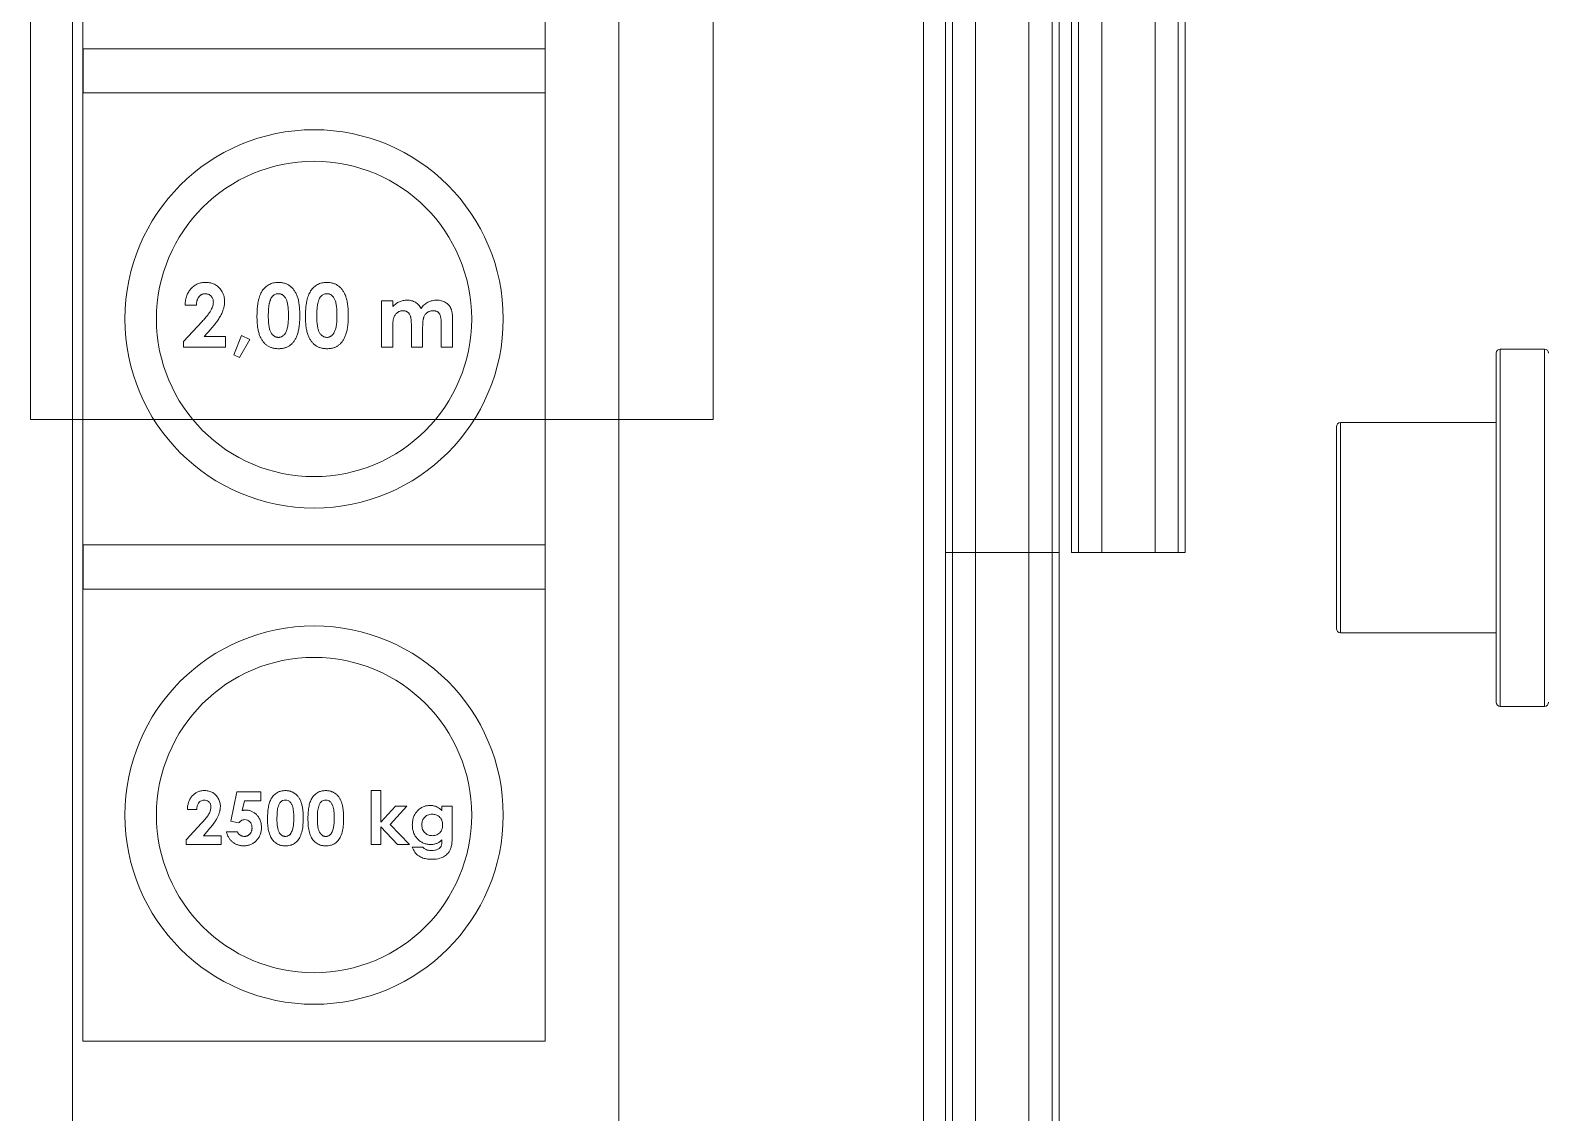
# Model space of a CAD drawing. Header units: inches. Extents: x -16708 to 20619, y -1096 to 18335.
# Drawn here: x 6999 to 7721, y 9520 to 10034 of the extents above; entities that cross this region are included whole.
import ezdxf
from ezdxf.enums import TextEntityAlignment as Align

# ---------------------------------------------------------------- set-up
doc = ezdxf.new("R2010")
doc.units = ezdxf.units.IN
doc.header["$MEASUREMENT"] = 0
for name, color, linetype in [('PK24-EQUIPMENT', 150, 'Continuous'), ('PK24E', 7, 'Continuous'), ('PK24E-STRUCT-STEEL', 254, 'Continuous')]:
    doc.layers.add(name, color=color, linetype=linetype)
for name, color, linetype, true_color in [('PK24-SYS-ROOM', 8, 'Continuous', 0x808080), ('PK24E-SYS-LIFT', 31, 'Continuous', 0xffcc5a), ('PK24E-SYS-SHELF', 31, 'Continuous', 0xffcc5a)]:
    doc.layers.add(name, color=color, linetype=linetype, true_color=true_color)
doc.styles.add('Impact', font='impact.ttf', dxfattribs={"height": 5})

# ---------------------------------------------------------------- blocks, each defined once
blk = doc.blocks.new('ROOM-INFODISP--FRONT-COMP-PK24')
at = {"layer": 'PK24-EQUIPMENT', "lineweight": 5}
for p, q in [((-40, 180), (-40, 87.7)), ((-18, 87.7), (-18, 180)), ((-39.99, 134.9), (-39.99, 132.8)), ((-18.01, 132.8), (-18.01, 134.9)), ((-39.99, 111.3), (-39.99, 109.2)), ((-18.01, 109.2), (-18.01, 111.3)), ((-40, 87.7), (-18, 87.7))]:
    blk.add_line(p, q, dxfattribs=at)
at = {"layer": 'PK24-EQUIPMENT', "color": 2, "lineweight": 5}
for p, q in [((-18.01, 134.9), (-39.99, 134.9)), ((-39.99, 132.8), (-18.01, 132.8)), ((-18.01, 111.3), (-39.99, 111.3)), ((-39.99, 109.2), (-18.01, 109.2))]:
    blk.add_line(p, q, dxfattribs=at)
at = {"layer": 'PK24-EQUIPMENT', "color": 1, "lineweight": 5}
for p, q in [((-25.793, 122.903), (-25.255, 122.903)), ((-25.793, 120.711), (-25.793, 122.903)), ((-25.255, 122.903), (-25.255, 122.641)), ((-34.601, 122.711), (-35.139, 122.711)), ((-35.216, 120.984), (-34.328, 121.929)), ((-33.913, 121.57), (-34.226, 121.211)), ((-25.255, 121.676), (-25.255, 120.711)), ((-24.37, 120.711), (-24.37, 121.762)), ((-23.832, 121.69), (-23.832, 120.711)), ((-22.947, 120.711), (-22.947, 121.812)), ((-22.409, 121.986), (-22.409, 120.711)), ((-35.216, 120.711), (-35.216, 120.984)), ((-33.216, 120.711), (-35.216, 120.711)), ((-34.226, 121.211), (-33.216, 121.211)), ((-33.216, 121.211), (-33.216, 120.711)), ((-32.823, 120.342), (-32.447, 121.266)), ((-32.063, 121.067), (-32.553, 120.211)), ((-32.447, 121.266), (-32.063, 121.067)), ((-25.255, 120.711), (-25.793, 120.711)), ((-23.832, 120.711), (-24.37, 120.711)), ((-22.409, 120.711), (-22.947, 120.711)), ((-32.553, 120.211), (-32.823, 120.342)), ((-32.968, 98.163), (-32.674, 99.55)), ((-32.674, 99.55), (-31.535, 99.55)), ((-32.318, 99.133), (-32.416, 98.661)), ((-31.535, 99.133), (-32.318, 99.133)), ((-31.535, 99.55), (-31.535, 99.133)), ((-26.279, 99.614), (-25.83, 99.614)), ((-26.279, 97.05), (-26.279, 99.614)), ((-25.83, 99.614), (-25.83, 98.119)), ((-34.58, 98.717), (-35.029, 98.717)), ((-25.83, 98.119), (-25.132, 98.877)), ((-24.578, 98.877), (-25.379, 98.006)), ((-25.132, 98.877), (-24.578, 98.877)), ((-22.914, 98.877), (-22.433, 98.877)), ((-22.914, 98.674), (-22.914, 98.877)), ((-22.433, 98.877), (-22.433, 97.319)), ((-35.093, 97.277), (-34.353, 98.065)), ((-34.007, 97.766), (-34.268, 97.467)), ((-33.17, 97.659), (-32.657, 97.659)), ((-32.59, 98.076), (-32.968, 98.163)), ((-25.028, 97.05), (-25.83, 97.887)), ((-25.83, 97.887), (-25.83, 97.05)), ((-25.379, 98.006), (-24.463, 97.05)), ((-35.093, 97.05), (-35.093, 97.277)), ((-33.426, 97.05), (-35.093, 97.05)), ((-34.268, 97.467), (-33.426, 97.467)), ((-33.426, 97.467), (-33.426, 97.05)), ((-25.83, 97.05), (-26.279, 97.05)), ((-24.463, 97.05), (-25.028, 97.05)), ((-24.326, 96.922), (-23.827, 96.922))]:
    blk.add_line(p, q, dxfattribs=at)
for centre, radius in [((-29, 122.05), 9), ((-29, 122.05), 7.5), ((-29, 98.45), 9), ((-29, 98.45), 7.5)]:
    blk.add_circle(centre, radius, dxfattribs=at)
for points, knots in [([(-35.139, 122.711), (-35.137, 122.752), (-35.133, 122.831), (-35.114, 122.947), (-35.09, 123.056), (-35.058, 123.158), (-35.017, 123.254), (-34.969, 123.343), (-34.913, 123.426), (-34.85, 123.501), (-34.78, 123.568), (-34.705, 123.628), (-34.625, 123.677), (-34.54, 123.717), (-34.451, 123.75), (-34.356, 123.771), (-34.257, 123.786), (-34.19, 123.787), (-34.155, 123.788)], [0, 0, 0, 0, 0.07494, 0.146428, 0.214753, 0.280422, 0.343604, 0.405543, 0.466199, 0.526538, 0.585902, 0.64409, 0.701613, 0.758754, 0.816629, 0.875655, 0.936624, 1, 1, 1, 1]), ([(-34.155, 123.788), (-34.113, 123.786), (-34.03, 123.784), (-33.91, 123.762), (-33.798, 123.725), (-33.693, 123.674), (-33.598, 123.608), (-33.512, 123.53), (-33.437, 123.438), (-33.373, 123.336), (-33.32, 123.227), (-33.283, 123.115), (-33.259, 123.002), (-33.256, 122.926), (-33.255, 122.888)], [0, 0, 0, 0, 0.0896145, 0.1749486, 0.2575481, 0.3389008, 0.4200532, 0.5014014, 0.584252, 0.6703705, 0.7564733, 0.8392066, 0.9201205, 1, 1, 1, 1]), ([(-31.47, 123.38), (-31.447, 123.412), (-31.401, 123.476), (-31.321, 123.559), (-31.236, 123.63), (-31.143, 123.688), (-31.043, 123.733), (-30.937, 123.765), (-30.824, 123.784), (-30.746, 123.786), (-30.706, 123.788)], [0, 0, 0, 0, 0.132314, 0.2587, 0.380912, 0.500535, 0.620923, 0.742376, 0.868281, 1, 1, 1, 1]), ([(-30.706, 123.788), (-30.68, 123.787), (-30.629, 123.787), (-30.553, 123.778), (-30.481, 123.766), (-30.41, 123.749), (-30.343, 123.726), (-30.278, 123.698), (-30.217, 123.665), (-30.158, 123.627), (-30.102, 123.584), (-30.049, 123.535), (-29.999, 123.482), (-29.954, 123.422), (-29.911, 123.358), (-29.871, 123.288), (-29.835, 123.213), (-29.802, 123.132), (-29.772, 123.045), (-29.747, 122.949), (-29.726, 122.846), (-29.708, 122.734), (-29.694, 122.615), (-29.685, 122.487), (-29.679, 122.351), (-29.678, 122.258), (-29.678, 122.21)], [0, 0, 0, 0, 0.036635, 0.072034, 0.106626, 0.140306, 0.173619, 0.206426, 0.239067, 0.271883, 0.30484, 0.338529, 0.372616, 0.407548, 0.443719, 0.481312, 0.520113, 0.560913, 0.604025, 0.650075, 0.699572, 0.752363, 0.808789, 0.868954, 0.932675, 1, 1, 1, 1]), ([(-29.162, 123.38), (-29.139, 123.412), (-29.093, 123.476), (-29.014, 123.559), (-28.928, 123.63), (-28.835, 123.688), (-28.736, 123.733), (-28.629, 123.765), (-28.516, 123.784), (-28.438, 123.786), (-28.398, 123.788)], [0, 0, 0, 0, 0.132314, 0.2587, 0.380912, 0.500535, 0.620923, 0.742376, 0.868281, 1, 1, 1, 1]), ([(-28.398, 123.788), (-28.372, 123.787), (-28.321, 123.787), (-28.246, 123.778), (-28.173, 123.766), (-28.103, 123.749), (-28.036, 123.726), (-27.971, 123.698), (-27.909, 123.665), (-27.85, 123.627), (-27.794, 123.584), (-27.741, 123.535), (-27.692, 123.482), (-27.646, 123.422), (-27.603, 123.358), (-27.564, 123.288), (-27.528, 123.213), (-27.494, 123.132), (-27.465, 123.045), (-27.44, 122.949), (-27.418, 122.846), (-27.4, 122.734), (-27.387, 122.615), (-27.377, 122.487), (-27.371, 122.351), (-27.37, 122.258), (-27.37, 122.21)], [0, 0, 0, 0, 0.036635, 0.072034, 0.106626, 0.140306, 0.173619, 0.206426, 0.239067, 0.271883, 0.30484, 0.338529, 0.372616, 0.407548, 0.443719, 0.481312, 0.520113, 0.560913, 0.604025, 0.650075, 0.699572, 0.752363, 0.808789, 0.868954, 0.932675, 1, 1, 1, 1]), ([(-34.186, 123.249), (-34.2, 123.249), (-34.228, 123.248), (-34.269, 123.241), (-34.308, 123.23), (-34.346, 123.214), (-34.382, 123.193), (-34.415, 123.168), (-34.447, 123.138), (-34.478, 123.105), (-34.505, 123.067), (-34.529, 123.026), (-34.549, 122.981), (-34.567, 122.933), (-34.581, 122.882), (-34.591, 122.828), (-34.598, 122.771), (-34.6, 122.731), (-34.601, 122.711)], [0, 0, 0, 0, 0.056467, 0.111164, 0.164937, 0.218322, 0.272393, 0.327976, 0.385291, 0.444903, 0.506844, 0.569488, 0.634153, 0.700976, 0.770897, 0.843626, 0.91966, 1, 1, 1, 1]), ([(-34.328, 121.929), (-34.302, 121.957), (-34.253, 122.01), (-34.182, 122.088), (-34.118, 122.163), (-34.062, 122.234), (-34.011, 122.3), (-33.967, 122.362), (-33.931, 122.42), (-33.891, 122.49), (-33.853, 122.573), (-33.819, 122.67), (-33.798, 122.762), (-33.795, 122.822), (-33.793, 122.85)], [0, 0, 0, 0, 0.103844, 0.201115, 0.291116, 0.374348, 0.450707, 0.52004, 0.583258, 0.639578, 0.741537, 0.83506, 0.920873, 1, 1, 1, 1]), ([(-33.793, 122.85), (-33.794, 122.878), (-33.796, 122.932), (-33.819, 123.009), (-33.853, 123.078), (-33.901, 123.138), (-33.96, 123.187), (-34.028, 123.224), (-34.105, 123.245), (-34.158, 123.248), (-34.186, 123.249)], [0, 0, 0, 0, 0.132755, 0.257234, 0.378601, 0.501406, 0.623942, 0.743642, 0.868121, 1, 1, 1, 1]), ([(-33.255, 122.888), (-33.255, 122.865), (-33.256, 122.819), (-33.263, 122.75), (-33.274, 122.679), (-33.29, 122.607), (-33.31, 122.533), (-33.334, 122.458), (-33.363, 122.382), (-33.396, 122.305), (-33.436, 122.225), (-33.482, 122.141), (-33.536, 122.055), (-33.597, 121.964), (-33.665, 121.87), (-33.741, 121.773), (-33.824, 121.672), (-33.883, 121.604), (-33.913, 121.57)], [0, 0, 0, 0, 0.0455178, 0.091616, 0.1392466, 0.1882416, 0.2386731, 0.2906639, 0.3448399, 0.4004316, 0.4591437, 0.522551, 0.5901009, 0.6622597, 0.7396813, 0.8215755, 0.90833, 1, 1, 1, 1]), ([(-31.716, 122.181), (-31.716, 122.248), (-31.715, 122.376), (-31.702, 122.562), (-31.684, 122.733), (-31.657, 122.89), (-31.623, 123.034), (-31.58, 123.162), (-31.532, 123.278), (-31.49, 123.347), (-31.47, 123.38)], [0, 0, 0, 0, 0.161071, 0.310789, 0.449904, 0.578376, 0.696617, 0.805987, 0.906562, 1, 1, 1, 1]), ([(-30.693, 123.249), (-30.716, 123.248), (-30.763, 123.246), (-30.83, 123.227), (-30.893, 123.199), (-30.941, 123.164), (-30.977, 123.131), (-31.002, 123.101), (-31.026, 123.068), (-31.048, 123.029), (-31.068, 122.987), (-31.088, 122.941), (-31.104, 122.891), (-31.12, 122.836), (-31.134, 122.775), (-31.146, 122.709), (-31.156, 122.636), (-31.163, 122.557), (-31.17, 122.471), (-31.175, 122.378), (-31.177, 122.279), (-31.178, 122.211), (-31.178, 122.175)], [0, 0, 0, 0, 0.0538337, 0.1055426, 0.1580542, 0.2119873, 0.2402069, 0.2697935, 0.3013431, 0.3346081, 0.3702844, 0.4080888, 0.4486813, 0.4920693, 0.5386642, 0.5903711, 0.6463878, 0.7071954, 0.7729468, 0.8436426, 0.9193084, 1, 1, 1, 1]), ([(-30.216, 122.21), (-30.217, 122.257), (-30.217, 122.348), (-30.224, 122.479), (-30.234, 122.598), (-30.248, 122.706), (-30.266, 122.802), (-30.289, 122.887), (-30.315, 122.961), (-30.347, 123.024), (-30.382, 123.077), (-30.419, 123.123), (-30.458, 123.162), (-30.5, 123.194), (-30.545, 123.219), (-30.592, 123.237), (-30.642, 123.247), (-30.676, 123.249), (-30.693, 123.249)], [0, 0, 0, 0, 0.112115, 0.215802, 0.310203, 0.395993, 0.47341, 0.542778, 0.604548, 0.659357, 0.708764, 0.755356, 0.798687, 0.840017, 0.880203, 0.919733, 0.959049, 1, 1, 1, 1]), ([(-29.409, 122.181), (-29.408, 122.248), (-29.407, 122.376), (-29.395, 122.562), (-29.376, 122.733), (-29.349, 122.89), (-29.316, 123.034), (-29.273, 123.162), (-29.224, 123.278), (-29.182, 123.347), (-29.162, 123.38)], [0, 0, 0, 0, 0.1610711, 0.3107888, 0.4499038, 0.5783763, 0.6966172, 0.8059873, 0.9065617, 1, 1, 1, 1]), ([(-28.385, 123.249), (-28.409, 123.248), (-28.455, 123.246), (-28.522, 123.227), (-28.585, 123.199), (-28.633, 123.164), (-28.669, 123.131), (-28.694, 123.101), (-28.719, 123.068), (-28.74, 123.029), (-28.76, 122.987), (-28.78, 122.941), (-28.796, 122.891), (-28.812, 122.836), (-28.826, 122.775), (-28.838, 122.709), (-28.848, 122.636), (-28.856, 122.557), (-28.862, 122.471), (-28.867, 122.378), (-28.869, 122.279), (-28.87, 122.211), (-28.87, 122.175)], [0, 0, 0, 0, 0.0538337, 0.1055426, 0.1580542, 0.2119873, 0.2402069, 0.2697935, 0.3013431, 0.3346081, 0.3702844, 0.4080888, 0.4486813, 0.4920693, 0.5386642, 0.5903711, 0.6463878, 0.7071954, 0.7729468, 0.8436426, 0.9193084, 1, 1, 1, 1]), ([(-27.909, 122.21), (-27.909, 122.257), (-27.909, 122.348), (-27.916, 122.479), (-27.926, 122.598), (-27.94, 122.706), (-27.959, 122.802), (-27.981, 122.887), (-28.008, 122.961), (-28.039, 123.024), (-28.074, 123.077), (-28.111, 123.123), (-28.151, 123.162), (-28.192, 123.194), (-28.237, 123.219), (-28.284, 123.237), (-28.334, 123.247), (-28.368, 123.249), (-28.385, 123.249)], [0, 0, 0, 0, 0.112115, 0.215802, 0.310203, 0.395993, 0.47341, 0.542778, 0.604548, 0.659357, 0.708764, 0.755356, 0.798687, 0.840017, 0.880203, 0.919733, 0.959049, 1, 1, 1, 1]), ([(-25.255, 122.641), (-25.231, 122.665), (-25.184, 122.713), (-25.106, 122.774), (-25.024, 122.826), (-24.938, 122.869), (-24.848, 122.901), (-24.754, 122.925), (-24.656, 122.939), (-24.59, 122.941), (-24.556, 122.942)], [0, 0, 0, 0, 0.130191, 0.256336, 0.379114, 0.500551, 0.622116, 0.744715, 0.870223, 1, 1, 1, 1]), ([(-24.556, 122.942), (-24.522, 122.941), (-24.455, 122.938), (-24.358, 122.919), (-24.265, 122.888), (-24.179, 122.843), (-24.098, 122.788), (-24.027, 122.72), (-23.962, 122.641), (-23.928, 122.582), (-23.91, 122.551)], [0, 0, 0, 0, 0.127996, 0.251955, 0.373414, 0.494801, 0.617069, 0.74062, 0.866961, 1, 1, 1, 1]), ([(-23.91, 122.551), (-23.888, 122.582), (-23.843, 122.642), (-23.764, 122.72), (-23.679, 122.788), (-23.586, 122.844), (-23.487, 122.888), (-23.382, 122.919), (-23.274, 122.938), (-23.2, 122.941), (-23.163, 122.942)], [0, 0, 0, 0, 0.1301487, 0.2554455, 0.3791765, 0.5019048, 0.6253442, 0.7482783, 0.8725642, 1, 1, 1, 1]), ([(-23.163, 122.942), (-23.124, 122.941), (-23.049, 122.938), (-22.94, 122.917), (-22.838, 122.884), (-22.746, 122.836), (-22.662, 122.779), (-22.59, 122.711), (-22.531, 122.636), (-22.492, 122.566), (-22.467, 122.503), (-22.452, 122.449), (-22.438, 122.389), (-22.428, 122.321), (-22.418, 122.247), (-22.413, 122.166), (-22.409, 122.078), (-22.409, 122.018), (-22.409, 121.986)], [0, 0, 0, 0, 0.082624, 0.160904, 0.236986, 0.311729, 0.384307, 0.453908, 0.521546, 0.589232, 0.625293, 0.665128, 0.709632, 0.758368, 0.811604, 0.869763, 0.932542, 1, 1, 1, 1]), ([(-30.691, 120.634), (-30.717, 120.634), (-30.77, 120.635), (-30.847, 120.642), (-30.921, 120.655), (-30.991, 120.672), (-31.059, 120.694), (-31.123, 120.721), (-31.184, 120.753), (-31.242, 120.79), (-31.296, 120.832), (-31.347, 120.88), (-31.396, 120.932), (-31.441, 120.989), (-31.483, 121.051), (-31.522, 121.119), (-31.558, 121.192), (-31.592, 121.27), (-31.621, 121.355), (-31.647, 121.448), (-31.668, 121.55), (-31.686, 121.66), (-31.699, 121.778), (-31.709, 121.905), (-31.716, 122.041), (-31.716, 122.134), (-31.716, 122.181)], [0, 0, 0, 0, 0.038217, 0.074867, 0.110158, 0.144454, 0.17808, 0.211171, 0.243687, 0.275872, 0.308376, 0.341263, 0.37515, 0.409655, 0.445157, 0.482073, 0.520576, 0.560554, 0.603108, 0.648689, 0.697948, 0.750768, 0.807309, 0.867656, 0.931861, 1, 1, 1, 1]), ([(-31.178, 122.175), (-31.177, 122.13), (-31.176, 122.042), (-31.171, 121.916), (-31.16, 121.802), (-31.146, 121.697), (-31.127, 121.605), (-31.104, 121.522), (-31.077, 121.451), (-31.045, 121.39), (-31.01, 121.339), (-30.972, 121.295), (-30.932, 121.257), (-30.889, 121.226), (-30.844, 121.202), (-30.796, 121.185), (-30.745, 121.175), (-30.71, 121.173), (-30.693, 121.172)], [0, 0, 0, 0, 0.110734, 0.212341, 0.305502, 0.389835, 0.46669, 0.535262, 0.596763, 0.651066, 0.701036, 0.74786, 0.791833, 0.834284, 0.875334, 0.916035, 0.957652, 1, 1, 1, 1]), ([(-29.678, 122.21), (-29.678, 122.161), (-29.679, 122.067), (-29.685, 121.93), (-29.695, 121.801), (-29.708, 121.68), (-29.727, 121.568), (-29.748, 121.464), (-29.773, 121.368), (-29.804, 121.28), (-29.837, 121.199), (-29.873, 121.124), (-29.912, 121.055), (-29.953, 120.99), (-29.998, 120.932), (-30.044, 120.879), (-30.095, 120.832), (-30.147, 120.789), (-30.203, 120.753), (-30.262, 120.72), (-30.325, 120.694), (-30.391, 120.672), (-30.461, 120.655), (-30.534, 120.642), (-30.611, 120.635), (-30.664, 120.634), (-30.691, 120.634)], [0, 0, 0, 0, 0.068491, 0.133077, 0.193829, 0.251083, 0.304401, 0.354408, 0.401295, 0.444701, 0.485692, 0.524676, 0.562307, 0.597947, 0.632474, 0.665752, 0.697985, 0.729586, 0.760825, 0.792355, 0.824313, 0.857156, 0.890927, 0.92596, 0.962061, 1, 1, 1, 1]), ([(-30.364, 121.379), (-30.352, 121.401), (-30.327, 121.447), (-30.297, 121.526), (-30.272, 121.614), (-30.251, 121.713), (-30.236, 121.823), (-30.224, 121.942), (-30.218, 122.073), (-30.217, 122.163), (-30.216, 122.21)], [0, 0, 0, 0, 0.088871, 0.186355, 0.294078, 0.412237, 0.541778, 0.682703, 0.835096, 1, 1, 1, 1]), ([(-28.383, 120.634), (-28.41, 120.634), (-28.462, 120.635), (-28.539, 120.642), (-28.613, 120.655), (-28.684, 120.672), (-28.751, 120.694), (-28.816, 120.721), (-28.877, 120.753), (-28.934, 120.79), (-28.988, 120.832), (-29.04, 120.88), (-29.088, 120.932), (-29.133, 120.989), (-29.176, 121.051), (-29.215, 121.119), (-29.25, 121.192), (-29.284, 121.27), (-29.313, 121.355), (-29.339, 121.448), (-29.361, 121.55), (-29.378, 121.66), (-29.392, 121.778), (-29.402, 121.905), (-29.408, 122.041), (-29.408, 122.134), (-29.409, 122.181)], [0, 0, 0, 0, 0.038217, 0.074867, 0.110158, 0.144454, 0.17808, 0.211171, 0.243687, 0.275872, 0.308376, 0.341263, 0.37515, 0.409655, 0.445157, 0.482073, 0.520576, 0.560554, 0.603108, 0.648689, 0.697948, 0.750768, 0.807309, 0.867656, 0.931861, 1, 1, 1, 1]), ([(-28.87, 122.175), (-28.87, 122.13), (-28.869, 122.042), (-28.863, 121.916), (-28.852, 121.802), (-28.838, 121.697), (-28.819, 121.605), (-28.797, 121.522), (-28.769, 121.451), (-28.738, 121.39), (-28.702, 121.339), (-28.664, 121.295), (-28.624, 121.257), (-28.582, 121.226), (-28.536, 121.202), (-28.488, 121.185), (-28.437, 121.175), (-28.403, 121.173), (-28.385, 121.172)], [0, 0, 0, 0, 0.110734, 0.212341, 0.305502, 0.389835, 0.46669, 0.535262, 0.596763, 0.651066, 0.701036, 0.74786, 0.791833, 0.834284, 0.875334, 0.916035, 0.957652, 1, 1, 1, 1]), ([(-27.37, 122.21), (-27.37, 122.161), (-27.371, 122.067), (-27.377, 121.93), (-27.387, 121.801), (-27.401, 121.68), (-27.419, 121.568), (-27.44, 121.464), (-27.466, 121.368), (-27.496, 121.28), (-27.529, 121.199), (-27.566, 121.124), (-27.604, 121.055), (-27.645, 120.99), (-27.69, 120.932), (-27.737, 120.879), (-27.787, 120.832), (-27.839, 120.789), (-27.895, 120.753), (-27.954, 120.72), (-28.017, 120.694), (-28.083, 120.672), (-28.153, 120.655), (-28.227, 120.642), (-28.304, 120.635), (-28.356, 120.634), (-28.383, 120.634)], [0, 0, 0, 0, 0.068491, 0.133077, 0.193829, 0.251083, 0.304401, 0.354408, 0.401295, 0.444701, 0.485692, 0.524676, 0.562307, 0.597947, 0.632474, 0.665752, 0.697985, 0.729586, 0.760825, 0.792355, 0.824313, 0.857156, 0.890927, 0.92596, 0.962061, 1, 1, 1, 1]), ([(-28.057, 121.379), (-28.044, 121.401), (-28.019, 121.447), (-27.989, 121.526), (-27.965, 121.614), (-27.943, 121.713), (-27.929, 121.823), (-27.916, 121.942), (-27.91, 122.073), (-27.909, 122.163), (-27.909, 122.21)], [0, 0, 0, 0, 0.088871, 0.186355, 0.294078, 0.412237, 0.541778, 0.682703, 0.835096, 1, 1, 1, 1]), ([(-24.767, 122.442), (-24.79, 122.441), (-24.836, 122.439), (-24.903, 122.423), (-24.966, 122.397), (-25.026, 122.362), (-25.08, 122.317), (-25.128, 122.264), (-25.167, 122.203), (-25.195, 122.146), (-25.212, 122.094), (-25.224, 122.05), (-25.233, 122), (-25.241, 121.946), (-25.248, 121.886), (-25.251, 121.82), (-25.255, 121.75), (-25.255, 121.701), (-25.255, 121.676)], [0, 0, 0, 0, 0.0674333, 0.1335522, 0.1997047, 0.2671202, 0.3352777, 0.4036283, 0.4742054, 0.5479942, 0.5881356, 0.6324116, 0.6818573, 0.7356294, 0.793897, 0.8577893, 0.9262924, 1, 1, 1, 1]), ([(-24.37, 121.762), (-24.37, 121.785), (-24.37, 121.83), (-24.373, 121.896), (-24.376, 121.956), (-24.381, 122.011), (-24.387, 122.061), (-24.395, 122.107), (-24.403, 122.147), (-24.418, 122.193), (-24.438, 122.244), (-24.469, 122.297), (-24.506, 122.342), (-24.549, 122.379), (-24.597, 122.407), (-24.649, 122.428), (-24.707, 122.439), (-24.746, 122.441), (-24.767, 122.442)], [0, 0, 0, 0, 0.07853, 0.151067, 0.218305, 0.280287, 0.337064, 0.388152, 0.434234, 0.474994, 0.549031, 0.617296, 0.681663, 0.743542, 0.80432, 0.867013, 0.931379, 1, 1, 1, 1]), ([(-23.335, 122.442), (-23.359, 122.441), (-23.407, 122.439), (-23.476, 122.424), (-23.541, 122.398), (-23.601, 122.363), (-23.656, 122.32), (-23.704, 122.268), (-23.744, 122.208), (-23.772, 122.153), (-23.789, 122.102), (-23.801, 122.059), (-23.81, 122.011), (-23.818, 121.957), (-23.825, 121.898), (-23.828, 121.833), (-23.832, 121.763), (-23.832, 121.715), (-23.832, 121.69)], [0, 0, 0, 0, 0.07062, 0.138577, 0.206073, 0.274463, 0.3426, 0.41074, 0.480118, 0.5526, 0.591784, 0.635663, 0.683569, 0.736965, 0.794871, 0.858421, 0.926599, 1, 1, 1, 1]), ([(-22.947, 121.812), (-22.948, 121.841), (-22.948, 121.898), (-22.952, 121.979), (-22.96, 122.052), (-22.97, 122.119), (-22.984, 122.178), (-23, 122.229), (-23.02, 122.273), (-23.043, 122.31), (-23.069, 122.342), (-23.099, 122.368), (-23.131, 122.391), (-23.165, 122.411), (-23.204, 122.424), (-23.245, 122.434), (-23.289, 122.441), (-23.32, 122.441), (-23.335, 122.442)], [0, 0, 0, 0, 0.104321, 0.200235, 0.287287, 0.36626, 0.437683, 0.50118, 0.558021, 0.608412, 0.655743, 0.701944, 0.748215, 0.794252, 0.842505, 0.892237, 0.944616, 1, 1, 1, 1]), ([(-30.693, 121.172), (-30.676, 121.173), (-30.643, 121.174), (-30.595, 121.184), (-30.549, 121.2), (-30.506, 121.223), (-30.466, 121.253), (-30.429, 121.288), (-30.395, 121.331), (-30.375, 121.362), (-30.364, 121.379)], [0, 0, 0, 0, 0.124035, 0.242846, 0.360342, 0.479042, 0.599334, 0.725488, 0.858549, 1, 1, 1, 1]), ([(-28.385, 121.172), (-28.368, 121.173), (-28.335, 121.174), (-28.287, 121.184), (-28.242, 121.2), (-28.199, 121.223), (-28.159, 121.253), (-28.121, 121.288), (-28.087, 121.331), (-28.067, 121.362), (-28.057, 121.379)], [0, 0, 0, 0, 0.124035, 0.242846, 0.360342, 0.479042, 0.599334, 0.725488, 0.858549, 1, 1, 1, 1]), ([(-35.029, 98.717), (-35.027, 98.751), (-35.023, 98.817), (-35.008, 98.913), (-34.988, 99.004), (-34.961, 99.09), (-34.927, 99.17), (-34.887, 99.244), (-34.84, 99.312), (-34.787, 99.375), (-34.729, 99.431), (-34.667, 99.481), (-34.6, 99.522), (-34.529, 99.555), (-34.455, 99.582), (-34.376, 99.6), (-34.294, 99.613), (-34.237, 99.614), (-34.209, 99.614)], [0, 0, 0, 0, 0.0749399, 0.1464281, 0.214753, 0.2804215, 0.3436044, 0.4055426, 0.4661995, 0.5265381, 0.5859019, 0.6440896, 0.7016131, 0.7587536, 0.8166294, 0.8756555, 0.9366243, 1, 1, 1, 1]), ([(-34.234, 99.165), (-34.293, 99.155), (-34.411, 99.135), (-34.519, 98.998), (-34.57, 98.856), (-34.577, 98.763), (-34.58, 98.717)], [0, 0, 0, 0, 0.277944, 0.557643, 0.77864, 1, 1, 1, 1]), ([(-33.907, 98.833), (-33.912, 98.882), (-33.922, 98.98), (-34.008, 99.092), (-34.118, 99.157), (-34.196, 99.163), (-34.234, 99.165)], [0, 0, 0, 0, 0.279841, 0.559186, 0.779391, 1, 1, 1, 1]), ([(-34.209, 99.614), (-34.173, 99.613), (-34.104, 99.611), (-34.004, 99.593), (-33.911, 99.562), (-33.824, 99.519), (-33.744, 99.465), (-33.672, 99.4), (-33.61, 99.323), (-33.557, 99.237), (-33.513, 99.147), (-33.482, 99.053), (-33.462, 98.959), (-33.459, 98.896), (-33.458, 98.865)], [0, 0, 0, 0, 0.089615, 0.174949, 0.257548, 0.338901, 0.420053, 0.501401, 0.584252, 0.67037, 0.756473, 0.839207, 0.92012, 1, 1, 1, 1]), ([(-31.215, 98.276), (-31.214, 98.331), (-31.214, 98.438), (-31.203, 98.593), (-31.188, 98.735), (-31.165, 98.866), (-31.137, 98.986), (-31.101, 99.093), (-31.061, 99.189), (-31.026, 99.247), (-31.009, 99.274)], [0.000001, 0.000001, 0.000001, 0.000001, 0.1610711, 0.3107888, 0.4499038, 0.5783763, 0.6966172, 0.8059873, 0.9065617, 0.9999989, 0.9999989, 0.9999989, 0.9999989]), ([(-31.009, 99.274), (-30.966, 99.33), (-30.881, 99.442), (-30.713, 99.55), (-30.539, 99.606), (-30.428, 99.612), (-30.373, 99.614)], [0, 0, 0, 0, 0.280012, 0.559671, 0.779749, 1, 1, 1, 1]), ([(-30.362, 99.165), (-30.407, 99.16), (-30.499, 99.15), (-30.613, 99.065), (-30.68, 98.944), (-30.736, 98.771), (-30.762, 98.543), (-30.765, 98.362), (-30.766, 98.271)], [0, 0, 0, 0, 0.124603, 0.249076, 0.373906, 0.499075, 0.749412, 1, 1, 1, 1]), ([(-30.373, 99.614), (-30.351, 99.614), (-30.309, 99.613), (-30.246, 99.606), (-30.185, 99.596), (-30.127, 99.582), (-30.07, 99.562), (-30.017, 99.539), (-29.965, 99.512), (-29.916, 99.48), (-29.869, 99.444), (-29.825, 99.404), (-29.784, 99.359), (-29.746, 99.31), (-29.71, 99.256), (-29.677, 99.198), (-29.647, 99.135), (-29.62, 99.068), (-29.595, 98.995), (-29.574, 98.915), (-29.556, 98.829), (-29.541, 98.736), (-29.53, 98.636), (-29.522, 98.53), (-29.517, 98.417), (-29.516, 98.339), (-29.516, 98.299)], [0, 0, 0, 0, 0.0366349, 0.072034, 0.106626, 0.1403057, 0.1736195, 0.2064257, 0.239067, 0.2718829, 0.3048399, 0.338529, 0.3726162, 0.4075483, 0.4437189, 0.4813115, 0.520113, 0.5609129, 0.6040246, 0.6500746, 0.6995722, 0.7523625, 0.8087887, 0.8689542, 0.9326747, 0.9999993, 0.9999993, 0.9999993, 0.9999993]), ([(-29.965, 98.299), (-29.966, 98.387), (-29.97, 98.563), (-29.998, 98.781), (-30.053, 98.949), (-30.126, 99.059), (-30.229, 99.149), (-30.318, 99.16), (-30.362, 99.165)], [0, 0, 0, 0, 0.250565, 0.500913, 0.62607, 0.751064, 0.875639, 1, 1, 1, 1]), ([(-29.292, 98.276), (-29.291, 98.331), (-29.29, 98.438), (-29.28, 98.593), (-29.265, 98.735), (-29.242, 98.866), (-29.214, 98.986), (-29.178, 99.093), (-29.138, 99.189), (-29.103, 99.247), (-29.086, 99.274)], [0.000001, 0.000001, 0.000001, 0.000001, 0.1610711, 0.3107888, 0.4499038, 0.5783763, 0.6966172, 0.8059873, 0.9065617, 0.9999988, 0.9999988, 0.9999988, 0.9999988]), ([(-29.086, 99.274), (-29.043, 99.33), (-28.958, 99.442), (-28.79, 99.55), (-28.616, 99.606), (-28.505, 99.612), (-28.45, 99.614)], [0, 0, 0, 0, 0.280012, 0.55967, 0.779749, 1, 1, 1, 1]), ([(-28.439, 99.165), (-28.484, 99.16), (-28.575, 99.15), (-28.69, 99.065), (-28.757, 98.944), (-28.813, 98.771), (-28.839, 98.543), (-28.842, 98.362), (-28.843, 98.271)], [0, 0, 0, 0, 0.124603, 0.249076, 0.373906, 0.499075, 0.749412, 1, 1, 1, 1]), ([(-28.45, 99.614), (-28.428, 99.614), (-28.385, 99.613), (-28.323, 99.606), (-28.262, 99.596), (-28.203, 99.582), (-28.147, 99.562), (-28.093, 99.539), (-28.042, 99.512), (-27.993, 99.48), (-27.946, 99.444), (-27.902, 99.404), (-27.861, 99.359), (-27.823, 99.31), (-27.787, 99.256), (-27.754, 99.198), (-27.724, 99.135), (-27.696, 99.068), (-27.672, 98.995), (-27.651, 98.915), (-27.633, 98.829), (-27.618, 98.736), (-27.607, 98.636), (-27.599, 98.53), (-27.594, 98.417), (-27.593, 98.339), (-27.593, 98.299)], [0, 0, 0, 0, 0.0366349, 0.072034, 0.106626, 0.1403057, 0.1736195, 0.2064257, 0.239067, 0.2718829, 0.3048399, 0.338529, 0.3726162, 0.4075483, 0.4437189, 0.4813115, 0.520113, 0.5609129, 0.6040246, 0.6500746, 0.6995722, 0.7523625, 0.8087887, 0.8689542, 0.9326747, 0.9999993, 0.9999993, 0.9999993, 0.9999993]), ([(-28.042, 98.299), (-28.043, 98.387), (-28.046, 98.563), (-28.075, 98.781), (-28.13, 98.949), (-28.203, 99.059), (-28.306, 99.149), (-28.395, 99.16), (-28.439, 99.165)], [0, 0, 0, 0, 0.250565, 0.500913, 0.62607, 0.751064, 0.875639, 1, 1, 1, 1]), ([(-34.353, 98.065), (-34.295, 98.127), (-34.18, 98.252), (-34.036, 98.439), (-33.933, 98.634), (-33.916, 98.767), (-33.907, 98.833)], [0, 0, 0, 0, 0.280402, 0.560639, 0.780618, 1, 1, 1, 1]), ([(-33.458, 98.865), (-33.459, 98.845), (-33.46, 98.807), (-33.466, 98.749), (-33.474, 98.69), (-33.488, 98.63), (-33.504, 98.569), (-33.524, 98.506), (-33.548, 98.443), (-33.576, 98.378), (-33.609, 98.312), (-33.647, 98.242), (-33.692, 98.17), (-33.743, 98.095), (-33.8, 98.016), (-33.863, 97.935), (-33.933, 97.851), (-33.982, 97.795), (-34.007, 97.766)], [0, 0, 0, 0, 0.045518, 0.091616, 0.139247, 0.188242, 0.238673, 0.290664, 0.34484, 0.400432, 0.459144, 0.522551, 0.590101, 0.66226, 0.739681, 0.821575, 0.90833, 1, 1, 1, 1]), ([(-32.416, 98.661), (-32.402, 98.664), (-32.376, 98.672), (-32.337, 98.679), (-32.298, 98.684), (-32.273, 98.684), (-32.261, 98.685)], [0, 0, 0, 0, 0.2636542, 0.5199803, 0.7671028, 1, 1, 1, 1]), ([(-32.261, 98.685), (-32.234, 98.684), (-32.182, 98.683), (-32.105, 98.672), (-32.032, 98.654), (-31.962, 98.628), (-31.896, 98.595), (-31.833, 98.554), (-31.773, 98.507), (-31.718, 98.452), (-31.667, 98.393), (-31.623, 98.328), (-31.586, 98.259), (-31.556, 98.186), (-31.532, 98.109), (-31.515, 98.028), (-31.505, 97.943), (-31.504, 97.885), (-31.503, 97.856)], [0, 0, 0, 0, 0.0634005, 0.1249764, 0.1844922, 0.2434736, 0.3022637, 0.3613836, 0.4214818, 0.4834545, 0.5459361, 0.6081427, 0.6698203, 0.7323323, 0.7960922, 0.8616427, 0.9294352, 1, 1, 1, 1]), ([(-30.36, 96.986), (-30.433, 96.99), (-30.58, 96.998), (-30.787, 97.081), (-30.955, 97.228), (-31.086, 97.435), (-31.172, 97.692), (-31.209, 97.983), (-31.213, 98.178), (-31.215, 98.276)], [0, 0, 0, 0, 0.124991, 0.249773, 0.37455, 0.499518, 0.666124, 0.83303, 1, 1, 1, 1]), ([(-30.766, 98.271), (-30.766, 98.232), (-30.765, 98.159), (-30.76, 98.055), (-30.751, 97.959), (-30.739, 97.872), (-30.723, 97.795), (-30.705, 97.726), (-30.682, 97.667), (-30.656, 97.616), (-30.626, 97.573), (-30.594, 97.537), (-30.561, 97.505), (-30.526, 97.479), (-30.488, 97.459), (-30.448, 97.445), (-30.405, 97.437), (-30.376, 97.435), (-30.362, 97.435)], [0, 0, 0, 0, 0.110734, 0.212341, 0.305502, 0.389835, 0.46669, 0.535262, 0.596763, 0.651066, 0.701036, 0.74786, 0.791833, 0.834284, 0.875334, 0.916035, 0.957652, 1, 1, 1, 1]), ([(-29.516, 98.299), (-29.518, 98.201), (-29.522, 98.004), (-29.559, 97.711), (-29.641, 97.452), (-29.767, 97.239), (-29.93, 97.085), (-30.139, 96.998), (-30.286, 96.99), (-30.36, 96.986)], [0, 0, 0, 0, 0.166978, 0.333891, 0.500541, 0.625557, 0.750295, 0.875009, 1, 1, 1, 1]), ([(-30.088, 97.606), (-30.061, 97.667), (-30.006, 97.789), (-29.972, 98.025), (-29.968, 98.195), (-29.965, 98.299)], [0, 0, 0, 0, 0.279501, 0.559657, 1, 1, 1, 1]), ([(-28.437, 96.986), (-28.51, 96.99), (-28.656, 96.998), (-28.864, 97.081), (-29.032, 97.228), (-29.163, 97.435), (-29.249, 97.692), (-29.286, 97.983), (-29.29, 98.178), (-29.292, 98.276)], [0, 0, 0, 0, 0.124991, 0.249773, 0.37455, 0.499518, 0.666124, 0.83303, 1, 1, 1, 1]), ([(-28.843, 98.271), (-28.843, 98.232), (-28.842, 98.159), (-28.837, 98.055), (-28.828, 97.959), (-28.816, 97.872), (-28.8, 97.795), (-28.782, 97.726), (-28.759, 97.667), (-28.732, 97.616), (-28.703, 97.573), (-28.671, 97.537), (-28.638, 97.505), (-28.603, 97.479), (-28.565, 97.459), (-28.524, 97.445), (-28.482, 97.437), (-28.453, 97.435), (-28.439, 97.435)], [0, 0, 0, 0, 0.110734, 0.212341, 0.305502, 0.389835, 0.46669, 0.535262, 0.596763, 0.651066, 0.701036, 0.74786, 0.791833, 0.834284, 0.875334, 0.916035, 0.957652, 1, 1, 1, 1]), ([(-27.593, 98.299), (-27.595, 98.201), (-27.599, 98.004), (-27.636, 97.711), (-27.718, 97.452), (-27.844, 97.239), (-28.007, 97.085), (-28.216, 96.998), (-28.363, 96.99), (-28.437, 96.986)], [0, 0, 0, 0, 0.166978, 0.333891, 0.500541, 0.625557, 0.750295, 0.875009, 1, 1, 1, 1]), ([(-28.165, 97.606), (-28.138, 97.667), (-28.083, 97.789), (-28.049, 98.025), (-28.045, 98.195), (-28.042, 98.299)], [0, 0, 0, 0, 0.279501, 0.559657, 1, 1, 1, 1]), ([(-24.324, 97.98), (-24.321, 98.051), (-24.314, 98.193), (-24.258, 98.385), (-24.172, 98.548), (-24.096, 98.631), (-24.059, 98.673)], [0, 0, 0, 0, 0.280066, 0.55992, 0.779991, 1, 1, 1, 1]), ([(-24.059, 98.673), (-24.014, 98.712), (-23.925, 98.791), (-23.732, 98.887), (-23.579, 98.901), (-23.485, 98.909)], [0, 0, 0, 0, 0.280447, 0.5607612, 1, 1, 1, 1]), ([(-23.378, 98.492), (-23.453, 98.485), (-23.602, 98.469), (-23.768, 98.33), (-23.862, 98.16), (-23.871, 98.043), (-23.875, 97.985)], [0, 0, 0, 0, 0.279684, 0.559134, 0.779428, 1, 1, 1, 1]), ([(-23.485, 98.909), (-23.426, 98.906), (-23.308, 98.899), (-23.105, 98.828), (-22.986, 98.732), (-22.914, 98.674)], [0, 0, 0, 0, 0.280188, 0.560365, 1, 1, 1, 1]), ([(-22.881, 97.981), (-22.888, 98.056), (-22.901, 98.207), (-23.031, 98.38), (-23.201, 98.479), (-23.319, 98.488), (-23.378, 98.492)], [0, 0, 0, 0, 0.280083, 0.559357, 0.779484, 1, 1, 1, 1]), ([(-32.339, 96.986), (-32.365, 96.987), (-32.415, 96.988), (-32.489, 96.996), (-32.561, 97.01), (-32.629, 97.03), (-32.696, 97.055), (-32.759, 97.086), (-32.819, 97.123), (-32.877, 97.165), (-32.93, 97.212), (-32.979, 97.264), (-33.024, 97.319), (-33.063, 97.379), (-33.097, 97.443), (-33.127, 97.511), (-33.151, 97.583), (-33.164, 97.634), (-33.17, 97.659)], [0, 0, 0, 0, 0.065935, 0.130037, 0.192362, 0.25382, 0.314199, 0.37467, 0.435154, 0.496479, 0.557809, 0.619031, 0.679691, 0.740961, 0.803375, 0.866818, 0.932318, 1, 1, 1, 1]), ([(-32.657, 97.659), (-32.648, 97.641), (-32.629, 97.607), (-32.595, 97.562), (-32.556, 97.523), (-32.513, 97.49), (-32.467, 97.466), (-32.418, 97.447), (-32.366, 97.437), (-32.331, 97.435), (-32.314, 97.435)], [0, 0, 0, 0, 0.138114, 0.268408, 0.394191, 0.517092, 0.637493, 0.757004, 0.877294, 1, 1, 1, 1]), ([(-32.295, 98.236), (-32.327, 98.233), (-32.392, 98.226), (-32.495, 98.171), (-32.554, 98.112), (-32.59, 98.076)], [0, 0, 0, 0, 0.279731, 0.559863, 1, 1, 1, 1]), ([(-31.503, 97.856), (-31.504, 97.826), (-31.506, 97.767), (-31.517, 97.68), (-31.536, 97.597), (-31.562, 97.517), (-31.597, 97.442), (-31.639, 97.369), (-31.689, 97.301), (-31.746, 97.237), (-31.808, 97.178), (-31.874, 97.126), (-31.943, 97.083), (-32.016, 97.048), (-32.092, 97.02), (-32.171, 97), (-32.254, 96.988), (-32.311, 96.987), (-32.339, 96.986)], [0, 0, 0, 0, 0.066755, 0.131728, 0.19481, 0.256899, 0.318751, 0.380351, 0.443324, 0.507463, 0.571506, 0.633361, 0.693942, 0.753929, 0.813802, 0.874524, 0.936222, 1, 1, 1, 1]), ([(-32.314, 97.435), (-32.301, 97.435), (-32.277, 97.436), (-32.241, 97.441), (-32.207, 97.45), (-32.174, 97.463), (-32.142, 97.479), (-32.113, 97.499), (-32.084, 97.522), (-32.057, 97.548), (-32.033, 97.578), (-32.011, 97.609), (-31.992, 97.642), (-31.978, 97.678), (-31.966, 97.716), (-31.958, 97.756), (-31.953, 97.797), (-31.952, 97.826), (-31.952, 97.84)], [0, 0, 0, 0, 0.0611793, 0.1203714, 0.1784417, 0.2359341, 0.2942679, 0.3526543, 0.4131221, 0.4755858, 0.5389001, 0.601869, 0.6643327, 0.727647, 0.7924087, 0.8591195, 0.9281351, 1, 1, 1, 1]), ([(-31.952, 97.84), (-31.956, 97.895), (-31.965, 98.005), (-32.05, 98.136), (-32.166, 98.223), (-32.252, 98.232), (-32.295, 98.236)], [0, 0, 0, 0, 0.280347, 0.559894, 0.780025, 1, 1, 1, 1]), ([(-30.362, 97.435), (-30.348, 97.435), (-30.32, 97.436), (-30.28, 97.444), (-30.242, 97.458), (-30.207, 97.477), (-30.173, 97.502), (-30.142, 97.531), (-30.113, 97.567), (-30.097, 97.593), (-30.088, 97.606)], [0, 0, 0, 0, 0.124035, 0.242846, 0.360342, 0.479042, 0.599334, 0.725488, 0.858549, 1, 1, 1, 1]), ([(-28.439, 97.435), (-28.425, 97.435), (-28.397, 97.436), (-28.357, 97.444), (-28.319, 97.458), (-28.283, 97.477), (-28.25, 97.502), (-28.219, 97.531), (-28.19, 97.567), (-28.173, 97.593), (-28.165, 97.606)], [0, 0, 0, 0, 0.124035, 0.242846, 0.360342, 0.479042, 0.599334, 0.725488, 0.858549, 1, 1, 1, 1]), ([(-23.46, 97.05), (-23.49, 97.051), (-23.549, 97.052), (-23.634, 97.065), (-23.717, 97.086), (-23.796, 97.114), (-23.871, 97.152), (-23.943, 97.197), (-24.011, 97.251), (-24.075, 97.312), (-24.133, 97.38), (-24.184, 97.452), (-24.227, 97.53), (-24.263, 97.611), (-24.29, 97.697), (-24.31, 97.787), (-24.321, 97.882), (-24.323, 97.947), (-24.324, 97.98)], [0, 0, 0, 0, 0.0629725, 0.1237003, 0.1834453, 0.2424762, 0.3012728, 0.3609885, 0.4218693, 0.4848637, 0.5482681, 0.6104311, 0.6727696, 0.7351403, 0.7982881, 0.86338, 0.9303186, 0.9999991, 0.9999991, 0.9999991, 0.9999991]), ([(-23.875, 97.985), (-23.868, 97.908), (-23.853, 97.756), (-23.72, 97.582), (-23.549, 97.481), (-23.429, 97.472), (-23.37, 97.467)], [0, 0, 0, 0, 0.279963, 0.559331, 0.779493, 1, 1, 1, 1]), ([(-23.37, 97.467), (-23.295, 97.475), (-23.146, 97.491), (-22.98, 97.632), (-22.893, 97.805), (-22.885, 97.922), (-22.881, 97.981)], [0, 0, 0, 0, 0.279628, 0.558956, 0.779238, 1, 1, 1, 1]), ([(-23.376, 96.345), (-23.45, 96.347), (-23.599, 96.351), (-23.82, 96.399), (-24.034, 96.503), (-24.223, 96.677), (-24.292, 96.84), (-24.326, 96.922)], [0, 0, 0, 0, 0.187044, 0.373945, 0.56063, 0.780239, 1, 1, 1, 1]), ([(-23.827, 96.922), (-23.796, 96.892), (-23.734, 96.831), (-23.588, 96.772), (-23.477, 96.766), (-23.409, 96.762)], [0, 0, 0, 0, 0.279848, 0.559951, 1, 1, 1, 1]), ([(-22.914, 97.278), (-22.933, 97.259), (-22.972, 97.221), (-23.034, 97.173), (-23.098, 97.133), (-23.163, 97.102), (-23.232, 97.079), (-23.304, 97.062), (-23.381, 97.052), (-23.433, 97.051), (-23.46, 97.05)], [0, 0, 0, 0, 0.135251, 0.263928, 0.385524, 0.503705, 0.620733, 0.741155, 0.867767, 1, 1, 1, 1]), ([(-23.409, 96.762), (-23.357, 96.764), (-23.253, 96.767), (-23.102, 96.815), (-22.983, 96.907), (-22.929, 97.033), (-22.916, 97.155), (-22.914, 97.237), (-22.914, 97.278)], [0, 0, 0, 0, 0.187082, 0.373707, 0.559774, 0.705866, 0.852887, 1, 1, 1, 1]), ([(-22.433, 97.319), (-22.433, 97.281), (-22.434, 97.209), (-22.443, 97.105), (-22.457, 97.009), (-22.478, 96.919), (-22.504, 96.838), (-22.536, 96.764), (-22.574, 96.697), (-22.604, 96.658), (-22.62, 96.639)], [0, 0, 0, 0, 0.1554778, 0.3002338, 0.4362567, 0.5628846, 0.6816806, 0.7927837, 0.8989411, 0.9999991, 0.9999991, 0.9999991, 0.9999991]), ([(-22.62, 96.639), (-22.676, 96.585), (-22.788, 96.475), (-23.051, 96.365), (-23.253, 96.353), (-23.376, 96.345)], [0, 0, 0, 0, 0.279893, 0.560004, 1, 1, 1, 1])]:
    blk.add_open_spline(points, degree=3, knots=knots, dxfattribs=at)
blk = doc.blocks.new('*U35')
at = {"layer": 'PK24-SYS-ROOM', "lineweight": 5}
blk.add_lwpolyline([(-140, 0), (140, 0), (140, 210), (-140, 210)], close=True, dxfattribs=at)
blk.add_blockref('ROOM-INFODISP--FRONT-COMP-PK24', (-140, 0), dxfattribs=at)
at = {"layer": 'PK24-SYS-ROOM', "color": 3, "lineweight": 5, "style": 'Impact'}
blk.add_attdef('ROOMNO', text='', height=10, dxfattribs=at).set_placement((178.825, 230), align=Align.CENTER)
blk = doc.blocks.new('ELIFT-DU--BACK-COMP-PKE24')
at = {"layer": 'PK24E-SYS-LIFT', "linetype": 'Continuous', "lineweight": 5}
for p, q in [((-138.95, 155.15), (-138.95, 27.17)), ((-138.62, 155.15), (-138.62, 27.17)), ((-137.52, 155.15), (-137.52, 27.17)), ((-134.98, 155.15), (-134.98, 27.17)), ((-133.88, 155.15), (-133.88, 27.17)), ((-133.55, 155.15), (-133.55, 27.17)), ((-132.95, 155.15), (-132.95, 27.17)), ((-132.62, 155.15), (-132.62, 27.17)), ((-131.52, 155.15), (-131.52, 27.17)), ((-128.98, 155.15), (-128.98, 27.17)), ((-127.88, 155.15), (-127.88, 27.17)), ((-127.55, 155.15), (-127.55, 27.17)), ((-182.5, 33.5), (-182.5, 143.9)), ((-150, 33.5), (-150, 143.9)), ((-110.45, 36.85), (-112.55, 36.85)), ((-112.55, 36.85), (-112.55, 27.847)), ((-110.45, 27.847), (-110.45, 36.85)), ((-112.75, 27.859), (-112.75, 36.65)), ((-182.5, 33.5), (-150, 33.5)), ((-112.75, 33.35), (-120.15, 33.35)), ((-120.15, 33.35), (-120.15, 28.054)), ((-120.35, 28.066), (-120.35, 33.15)), ((-120.35, 23.55), (-120.35, 28.066)), ((-120.15, 28.054), (-120.15, 23.35)), ((-112.75, 20.05), (-112.75, 27.859)), ((-112.55, 27.847), (-112.55, 19.85)), ((-110.45, 19.85), (-110.45, 27.847)), ((-138.95, 27.17), (-138.62, 27.17)), ((-138.62, 27.17), (-137.52, 27.17)), ((-137.52, 27.17), (-134.98, 27.17)), ((-134.98, 27.17), (-133.88, 27.17)), ((-133.88, 27.17), (-133.55, 27.17)), ((-132.95, 27.17), (-132.62, 27.17)), ((-132.62, 27.17), (-131.52, 27.17)), ((-131.52, 27.17), (-128.98, 27.17)), ((-128.98, 27.17), (-127.88, 27.17)), ((-127.88, 27.17), (-127.55, 27.17)), ((-120.15, 23.35), (-112.75, 23.35)), ((-112.55, 19.85), (-110.45, 19.85))]:
    blk.add_line(p, q, dxfattribs=at)
for centre, start, end in [((-112.55, 36.65), 90, 180), ((-110.45, 36.65), 0, 90), ((-120.15, 33.15), 90, 180), ((-120.15, 23.55), 180, 270), ((-112.55, 20.05), 180, 270), ((-110.45, 20.05), 270, 0)]:
    blk.add_arc(centre, 0.2, start, end, dxfattribs=at)
blk = doc.blocks.new('*U56')
at = {"layer": 'PK24E-STRUCT-STEEL', "lineweight": 5}
blk.add_lwpolyline([(-180.5, 299.819), (-154.5, 299.819), (-154.499, -398.4), (-180.499, -398.4)], close=True, dxfattribs=at)
at = {"layer": 'PK24E-SYS-LIFT', "lineweight": 5}
for p, q in [((-138.95, 110.939), (-138.949, -24.33)), ((-138.62, 110.939), (-138.619, -24.33)), ((-137.52, 110.939), (-137.519, -24.33)), ((-134.98, 110.939), (-134.979, -24.33)), ((-133.88, 110.939), (-133.879, -24.33)), ((-133.55, 110.939), (-133.549, -24.33))]:
    blk.add_line(p, q, dxfattribs=at)
at = {"layer": 'PK24E-SYS-SHELF', "lineweight": 5}
blk.add_blockref('ELIFT-DU--BACK-COMP-PKE24', (0, 83.769), dxfattribs=at)

msp = doc.modelspace()

# ---------------------------------------------------------------- block references
at = {"layer": 'PK24E', "lineweight": 5, "xscale": 10, "yscale": 10, "zscale": 10}
for name in ['*U35', '*U56']:
    msp.add_blockref(name, (8823.95, 8676.69), dxfattribs=at)

doc.saveas('drawing.dxf')
